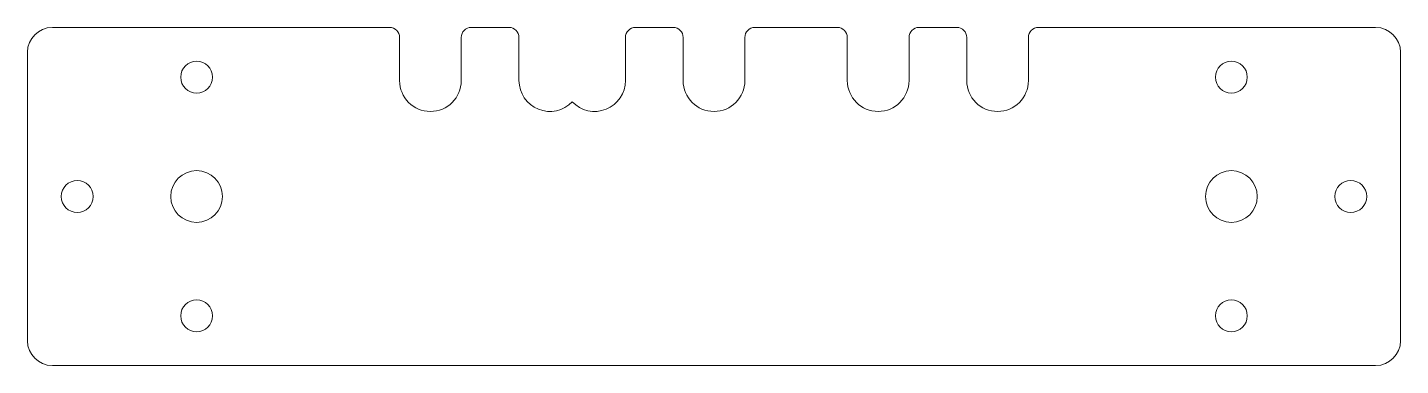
# Paper-space layout '_Bottom' of a CAD drawing. Header units: millimetres. Extents: x -69 to 69, y -17 to 17.
import ezdxf

# ---------------------------------------------------------------- set-up
doc = ezdxf.new("R2010")
doc.units = ezdxf.units.MM

psp = doc.layouts.new('_Bottom')

# ---------------------------------------------------------------- linework, layer by layer
at = {"color": 7, "linetype": 'Continuous', "lineweight": 15}
for p, q in [((-66.5, 17), (-32.6, 17)), ((-24.4, 17), (-20.6, 17)), ((-7.9, 17), (-4.1, 17)), ((4.1, 17), (12.4, 17)), ((20.6, 17), (24.4, 17)), ((32.6, 17), (66.5, 17)), ((-31.6, 11.655), (-31.6, 16)), ((-25.4, 16), (-25.4, 11.655)), ((-19.6, 11.655), (-19.6, 16)), ((-8.9, 16), (-8.9, 11.655)), ((-3.1, 11.655), (-3.1, 16)), ((3.1, 16), (3.1, 11.655)), ((13.4, 11.655), (13.4, 16)), ((19.6, 16), (19.6, 11.655)), ((25.4, 11.655), (25.4, 16)), ((31.6, 16), (31.6, 11.655)), ((-69, -14.5), (-69, 14.5)), ((69, 14.5), (69, -14.5)), ((66.5, -17), (-66.5, -17))]:
    psp.add_line(p, q, dxfattribs=at)
for centre, radius in [((-52, 12), 1.6), ((52, 12), 1.6), ((-64, 0), 1.6), ((-52, 0), 2.6), ((52, 0), 2.6), ((64, 0), 1.6), ((-52, -12), 1.6), ((52, -12), 1.6)]:
    psp.add_circle(centre, radius, dxfattribs=at)
for centre, radius, start, end in [((-66.5, 14.5), 2.5, 90, 180), ((-32.6, 16), 1, 0, 90), ((-24.4, 16), 1, 90, 180), ((-20.6, 16), 1, 0, 90), ((-7.9, 16), 1, 90, 180), ((-4.1, 16), 1, 0, 90), ((4.1, 16), 1, 90, 180), ((12.4, 16), 1, 0, 90), ((20.6, 16), 1, 90, 180), ((24.4, 16), 1, 0, 90), ((32.6, 16), 1, 90, 180), ((66.5, 14.5), 2.5, 0, 90), ((-28.5, 11.655), 3.1, 180, 0), ((-16.5, 11.655), 3.1, 180, 316.53598), ((-12, 11.655), 3.1, 223.46402, 0), ((0, 11.655), 3.1, 180, 0), ((16.5, 11.655), 3.1, 180, 0), ((28.5, 11.655), 3.1, 180, 0), ((-66.5, -14.5), 2.5, 180, 270), ((66.5, -14.5), 2.5, 270, 0)]:
    psp.add_arc(centre, radius, start, end, dxfattribs=at)

doc.saveas('drawing.dxf')
